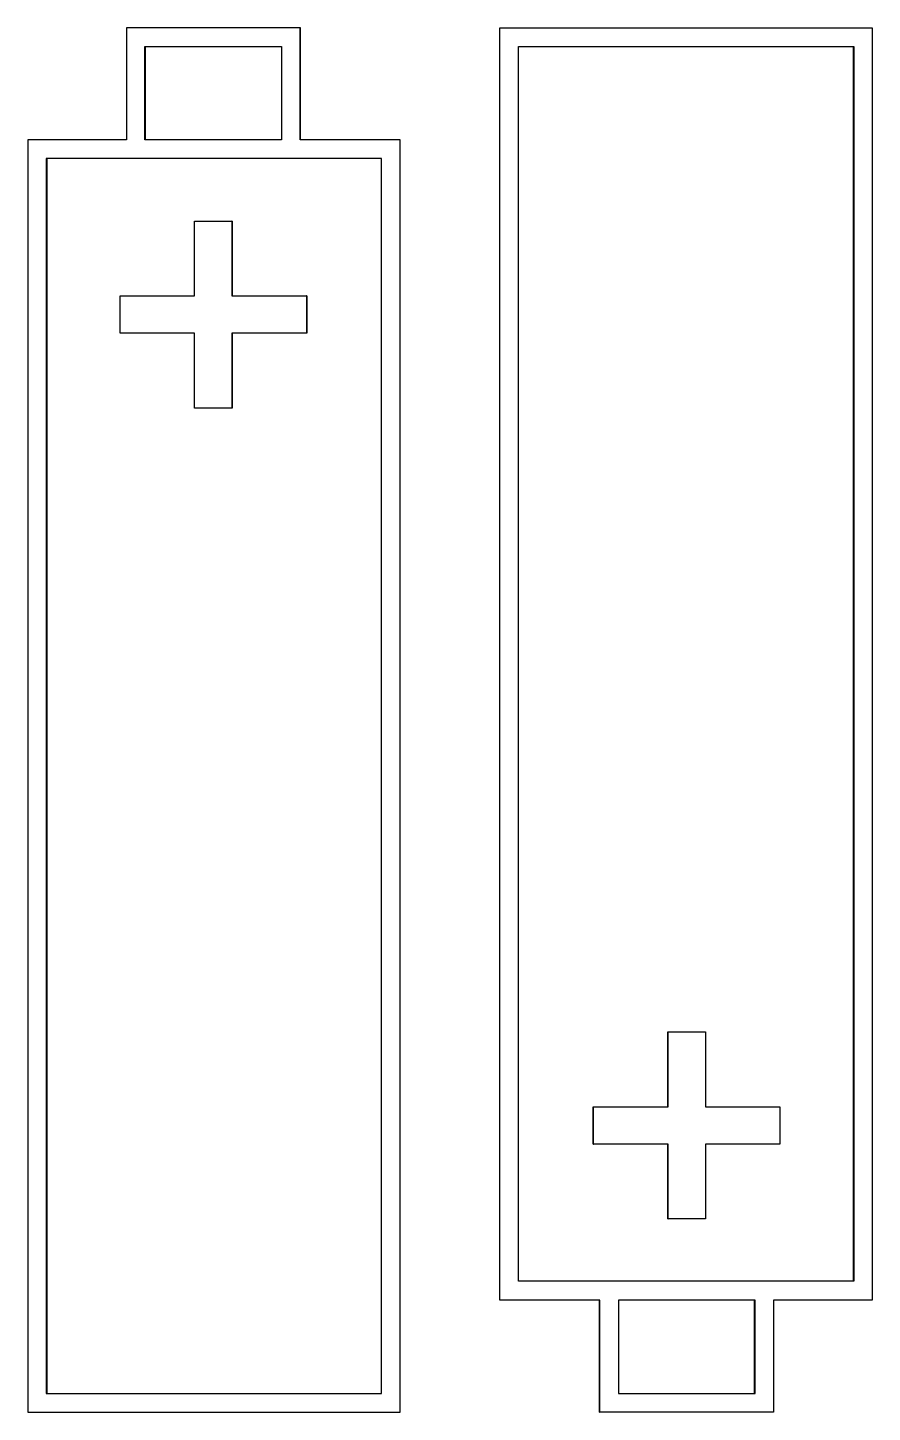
# Model space of a CAD drawing. Header units: millimetres. Extents: x 9.1 to 20.5, y 2.2 to 17.5.
# Drawn here: x 10.581 to 10.919, y 3.216 to 3.771 of the extents above; entities that cross this region are included whole.
import ezdxf

# ---------------------------------------------------------------- set-up
doc = ezdxf.new("R2010")
doc.units = ezdxf.units.MM

msp = doc.modelspace()

# ---------------------------------------------------------------- linework, layer by layer
at = {"color": 7, "linetype": 'Continuous', "lineweight": 25}
for p, q in [((10.62011, 3.77074), (10.62011, 3.72574)), ((10.68987, 3.77074), (10.62011, 3.77074)), ((10.68987, 3.72574), (10.68987, 3.77074)), ((10.68996, 3.77074), (10.68987, 3.77074)), ((10.68996, 3.72574), (10.68996, 3.77074)), ((10.76992, 3.26074), (10.76992, 3.77074)), ((10.76992, 3.77074), (10.76996, 3.77074)), ((10.76996, 3.26074), (10.76996, 3.77074)), ((10.76996, 3.77074), (10.91933, 3.77074)), ((10.91933, 3.77074), (10.91933, 3.26074)), ((10.62756, 3.76324), (10.68238, 3.76324)), ((10.62756, 3.72574), (10.62756, 3.76324)), ((10.62775, 3.72574), (10.62775, 3.76324)), ((10.68238, 3.76324), (10.68238, 3.72574)), ((10.77746, 3.76324), (10.91193, 3.76324)), ((10.77746, 3.26824), (10.77746, 3.76324)), ((10.91168, 3.76324), (10.91168, 3.26824)), ((10.91193, 3.76324), (10.91193, 3.26824)), ((10.58052, 3.72574), (10.58052, 3.21574)), ((10.62011, 3.72574), (10.58052, 3.72574)), ((10.68238, 3.72574), (10.62756, 3.72574)), ((10.7299, 3.72574), (10.68987, 3.72574)), ((10.7299, 3.21574), (10.7299, 3.72574)), ((10.72993, 3.72574), (10.7299, 3.72574)), ((10.72993, 3.21574), (10.72993, 3.72574)), ((10.72239, 3.71824), (10.58792, 3.71824)), ((10.58792, 3.71824), (10.58792, 3.22324)), ((10.58817, 3.71824), (10.58817, 3.22324)), ((10.72239, 3.22324), (10.72239, 3.71824)), ((10.64746, 3.66324), (10.64746, 3.69324)), ((10.64746, 3.69324), (10.66241, 3.69324)), ((10.66241, 3.69324), (10.66241, 3.66324)), ((10.66254, 3.69324), (10.66241, 3.69324)), ((10.66254, 3.69324), (10.66254, 3.66324)), ((10.61763, 3.64824), (10.61763, 3.66324)), ((10.61763, 3.66324), (10.64746, 3.66324)), ((10.66241, 3.66324), (10.69237, 3.66324)), ((10.69246, 3.66324), (10.69237, 3.66324)), ((10.69237, 3.66324), (10.69237, 3.64824)), ((10.69246, 3.66324), (10.69246, 3.64824)), ((10.64746, 3.64824), (10.61763, 3.64824)), ((10.64746, 3.61824), (10.64746, 3.64824)), ((10.69237, 3.64824), (10.66241, 3.64824)), ((10.66241, 3.64824), (10.66241, 3.61824)), ((10.66254, 3.64824), (10.66254, 3.61824)), ((10.69246, 3.64824), (10.69237, 3.64824)), ((10.66241, 3.61824), (10.64746, 3.61824)), ((10.66254, 3.61824), (10.66241, 3.61824)), ((10.83731, 3.33824), (10.83731, 3.36824)), ((10.83731, 3.36824), (10.83744, 3.36824)), ((10.83744, 3.33824), (10.83744, 3.36824)), ((10.83744, 3.36824), (10.8524, 3.36824)), ((10.8524, 3.36824), (10.8524, 3.33824)), ((10.80739, 3.32324), (10.80739, 3.33824)), ((10.80739, 3.33824), (10.80748, 3.33824)), ((10.80748, 3.32324), (10.80748, 3.33824)), ((10.80748, 3.33824), (10.83744, 3.33824)), ((10.8524, 3.33824), (10.88223, 3.33824)), ((10.88223, 3.33824), (10.88223, 3.32324)), ((10.80739, 3.32324), (10.80748, 3.32324)), ((10.83744, 3.32324), (10.80748, 3.32324)), ((10.83731, 3.29324), (10.83731, 3.32324)), ((10.83744, 3.29324), (10.83744, 3.32324)), ((10.88223, 3.32324), (10.8524, 3.32324)), ((10.8524, 3.32324), (10.8524, 3.29324)), ((10.83731, 3.29324), (10.83744, 3.29324)), ((10.8524, 3.29324), (10.83744, 3.29324)), ((10.91193, 3.26824), (10.77746, 3.26824)), ((10.76992, 3.26074), (10.76996, 3.26074)), ((10.80998, 3.26074), (10.76996, 3.26074)), ((10.80989, 3.21574), (10.80989, 3.26074)), ((10.80998, 3.21574), (10.80998, 3.26074)), ((10.87229, 3.26074), (10.81748, 3.26074)), ((10.81748, 3.26074), (10.81748, 3.22324)), ((10.87211, 3.22324), (10.87211, 3.26074)), ((10.87229, 3.22324), (10.87229, 3.26074)), ((10.91933, 3.26074), (10.87974, 3.26074)), ((10.87974, 3.26074), (10.87974, 3.21574)), ((10.58792, 3.22324), (10.72239, 3.22324)), ((10.81748, 3.22324), (10.87229, 3.22324)), ((10.58052, 3.21574), (10.7299, 3.21574)), ((10.72993, 3.21574), (10.7299, 3.21574)), ((10.80989, 3.21574), (10.80998, 3.21574)), ((10.87974, 3.21574), (10.80998, 3.21574))]:
    msp.add_line(p, q, dxfattribs=at)

doc.saveas('drawing.dxf')
